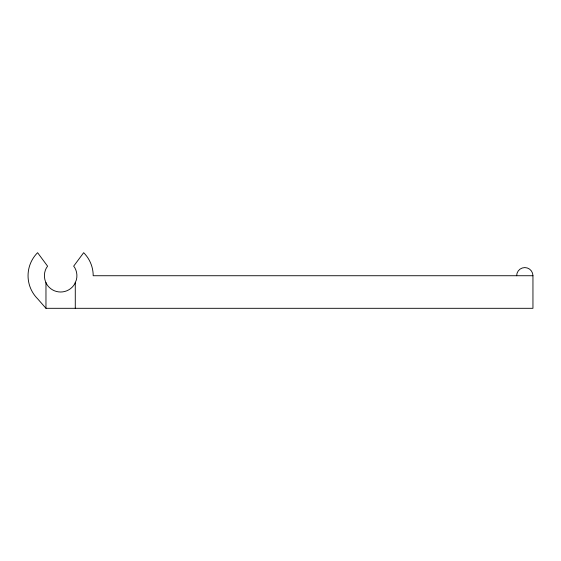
<?xml version="1.0" encoding="UTF-8"?>
<svg xmlns="http://www.w3.org/2000/svg" width="561" height="561" viewBox="0 0 561 561"><rect width="100%" height="100%" fill="white"/><g stroke="black" fill="none" stroke-linecap="round" stroke-linejoin="round"><path stroke-width="0.84" d="M532.95 275.731L93.196 275.731A32.573 32.573 0 0 0 83.659 252.695L73.652 266.187L74.732 267.583A16.29 16.29 0 0 1 76.359 279.946L74.732 283.873A16.29 16.29 0 0 1 46.521 283.873C43.506 278.41 43.639 271.131 47.594 266.187L37.594 252.695A32.573 32.573 0 0 0 37.594 298.761L45.967 308.305L532.95 308.305L532.95 275.731A8.142 8.142 0 0 0 524.808 267.583A8.142 8.142 0 0 0 516.66 275.731M75.279 282.541L75.279 308.305M45.967 282.541L45.967 308.305"/></g></svg>
